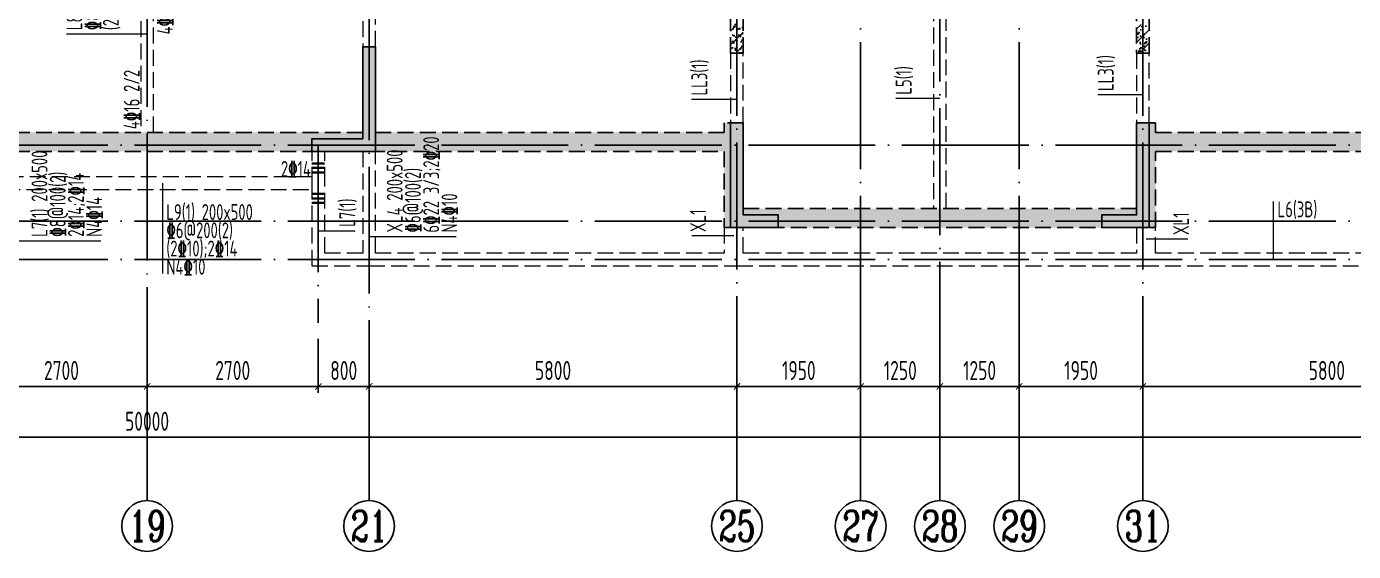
# Model space of a CAD drawing. Extents: x -812054 to 22247, y -644080 to 1003627.
# Drawn here: x -229364 to -208445, y -163453 to -155187 of the extents above; entities that cross this region are included whole.
import ezdxf
from ezdxf.enums import TextEntityAlignment as Align

# ---------------------------------------------------------------- set-up
doc = ezdxf.new("R2010")
doc.units = 0
doc.header["$LTSCALE"] = 1000
for name, pattern in [('__DASH', [0.35, 0.25, -0.1]), ('DASH', [0.35, 0.25, -0.1]), ('DOTE', [2.42, 2, -0.2, 0.02, -0.2])]:
    doc.linetypes.add(name, pattern=pattern)
doc.layers.get('0').update_dxf_attribs({"linetype": 'CONTINUOUS'})
doc.layers.get('DEFPOINTS').update_dxf_attribs({"linetype": 'CONTINUOUS'})
for name, color, linetype in [('A-AXIS', 1, 'CONTINUOUS'), ('A-DOTE', 10, 'DOTE'), ('AXIS_NUM', 7, 'CONTINUOUS'), ('S-L主梁线', 4, 'DASH'), ('S-L梁编号', 6, 'CONTINUOUS'), ('S-L梁配筋', 7, 'CONTINUOUS'), ('S-Q墙填充', 252, 'CONTINUOUS'), ('S-Q墙实线', 6, 'CONTINUOUS'), ('S-Y一般标注', 3, 'CONTINUOUS'), ('WALL', 5, 'CONTINUOUS')]:
    doc.layers.add(name, color=color, linetype=linetype)
doc.layers.add('梁附加箍筋', color=1, linetype='CONTINUOUS', lineweight=35)
doc.styles.add('TSSD_Axis', font='complex.shx', dxfattribs={"width": 0.7, "bigfont": 'hztxt.shx'})
doc.styles.add('TSSD_DIMENSION', font='Tssdeng.shx', dxfattribs={"width": 0.7, "bigfont": 'tssdchn.shx'})
doc.styles.add('TSSD_REIN', font='tssdeng.shx', dxfattribs={"width": 0.7, "height": 300, "bigfont": 'tssdchn.shx'})
doc.dimstyles.new('TSSD_100_100', dxfattribs={"dimtxt": 300, "dimasz": 100, "dimexe": 100, "dimexo": 250, "dimgap": 100, "dimtad": 1, "dimdec": 0, "dimzin": 0, "dimdsep": 46, "dimtxsty": 'TSSD_DIMENSION', "dimblk": 'ARCHTICK', "dimcen": 0, "dimdle": 100, "dimclrt": 7, "dimadec": 0, "dimazin": 0, "dimtfac": 1, "dimtdec": 0, "dimtix": 1, "dimtmove": 2, "dimatfit": 3, "dimldrblk": 'ARCHTICK', "dimfxl": 1, "dimtolj": 1, "dimtzin": 0, "dimarcsym": 0})
pattern_1 = [(50, (0, 0), (215.17805, -18.82564), [22.5, -247.5]), (355, (0, 0), (-41.6254, 225.65764), [18, -198]), (100.4514, (17.93, -1.57), (173.55281, 206.83186), [19.12206, -210.34263]), (46.1842, (0, 60), (320.17231, -49.6557), [33.75, -371.25]), (96.6356, (26.68, 55.86), (280.3988, 292.23536), [28.6831, -315.5139]), (351.1842, (0, 60), (280.3986, 292.2356), [27, -297]), (21, (30, 45), (179.07212, -120.78567), [22.5, -247.5]), (326, (30, 45), (72.9946, 217.54501), [18, -198]), (71.4514, (44.92, 34.93), (252.06679, 96.75915), [19.12206, -210.34263]), (37.5, (0, 0), (3.647957, 99.868156), [0, -195.6, 0, -201, 0, -198.75]), (7.5, (0, 0), (78.92086, 118.323514), [0, -114.6, 0, -191.1, 0, -75.75]), (327.5, (-66.9, 0), (160.14673, -6.766462), [0, -75, 0, -234, 0, -310.5]), (317.5, (-96.9, 0), (174.95585, 30.031495), [0, -97.5, 0, -155.4, 0, -220.5]), (45, (0, 0), (-106.06602, 106.06602), [])]

# ---------------------------------------------------------------- blocks, each defined once
blk = doc.blocks.new('_ArchTick')
at = {"color": 0, "linetype": 'ByBlock', "const_width": 0.15}
blk.add_lwpolyline([(-0.5, -0.5), (0.5, 0.5)], dxfattribs=at)
blk = doc.blocks.new('*D383')
at = {"layer": 'DEFPOINTS', "color": 0, "transparency": 16777216}
for p in [(230439, 64104), (233139, 64104), (233139, 63104)]:
    blk.add_point(p, dxfattribs=at)
at = {"layer": 'S-Y一般标注', "color": 0, "lineweight": -2, "transparency": 16777216}
for p, q in [((230439, 63854), (230439, 63004)), ((233139, 63854), (233139, 63004)), ((230339, 63104), (233239, 63104))]:
    blk.add_line(p, q, dxfattribs=at)
at = {"layer": 'S-Y一般标注', "color": 0, "lineweight": -2, "transparency": 16777216, "xscale": 100, "yscale": 100, "zscale": 100, "rotation": 180}
blk.add_blockref('_ArchTick', (230439, 63104), dxfattribs=at)
at = {"layer": 'S-Y一般标注', "color": 0, "lineweight": -2, "transparency": 16777216, "xscale": 100, "yscale": 100, "zscale": 100}
blk.add_blockref('_ArchTick', (233139, 63104), dxfattribs=at)
at = {"layer": 'S-Y一般标注', "color": 7, "transparency": 16777216, "insert": (231789, 63354), "char_height": 300, "attachment_point": 5, "style": 'TSSD_DIMENSION'}
blk.add_mtext('\\A1;2700', dxfattribs=at)
blk = doc.blocks.new('ts_axno')
at = {"color": 0, "linetype": 'ByBlock', "lineweight": -2}
blk.add_circle((0, 0), 0.5, dxfattribs=at)
at = {"color": 0, "linetype": 'ByBlock', "lineweight": -2, "style": 'TSSD_Axis', "width": 0.7}
blk.add_attdef('A', text='', height=0.6, dxfattribs=at).set_placement((0, 0), align=Align.MIDDLE_CENTER)
blk = doc.blocks.new('*D384')
at = {"layer": 'DEFPOINTS', "color": 0, "transparency": 16777216}
for p in [(235839, 64104), (236639, 64104), (236639, 63104)]:
    blk.add_point(p, dxfattribs=at)
at = {"layer": 'S-Y一般标注', "color": 0, "lineweight": -2, "transparency": 16777216}
for p, q in [((235839, 63854), (235839, 63004)), ((236639, 63854), (236639, 63004)), ((235739, 63104), (236739, 63104))]:
    blk.add_line(p, q, dxfattribs=at)
at = {"layer": 'S-Y一般标注', "color": 0, "lineweight": -2, "transparency": 16777216, "xscale": 100, "yscale": 100, "zscale": 100, "rotation": 180}
blk.add_blockref('_ArchTick', (235839, 63104), dxfattribs=at)
at = {"layer": 'S-Y一般标注', "color": 0, "lineweight": -2, "transparency": 16777216, "xscale": 100, "yscale": 100, "zscale": 100}
blk.add_blockref('_ArchTick', (236639, 63104), dxfattribs=at)
at = {"layer": 'S-Y一般标注', "color": 7, "transparency": 16777216, "insert": (236239, 63354), "char_height": 300, "attachment_point": 5, "style": 'TSSD_DIMENSION'}
blk.add_mtext('\\A1;800', dxfattribs=at)
blk = doc.blocks.new('*D385')
at = {"layer": 'DEFPOINTS', "color": 0, "transparency": 16777216}
for p in [(236639, 64104), (242439, 64104), (242439, 63104)]:
    blk.add_point(p, dxfattribs=at)
at = {"layer": 'S-Y一般标注', "color": 0, "lineweight": -2, "transparency": 16777216}
for p, q in [((236639, 63854), (236639, 63004)), ((242439, 63854), (242439, 63004)), ((236539, 63104), (242539, 63104))]:
    blk.add_line(p, q, dxfattribs=at)
at = {"layer": 'S-Y一般标注', "color": 0, "lineweight": -2, "transparency": 16777216, "xscale": 100, "yscale": 100, "zscale": 100, "rotation": 180}
blk.add_blockref('_ArchTick', (236639, 63104), dxfattribs=at)
at = {"layer": 'S-Y一般标注', "color": 0, "lineweight": -2, "transparency": 16777216, "xscale": 100, "yscale": 100, "zscale": 100}
blk.add_blockref('_ArchTick', (242439, 63104), dxfattribs=at)
at = {"layer": 'S-Y一般标注', "color": 7, "transparency": 16777216, "insert": (239539, 63354), "char_height": 300, "attachment_point": 5, "style": 'TSSD_DIMENSION'}
blk.add_mtext('\\A1;5800', dxfattribs=at)
blk = doc.blocks.new('*D386')
at = {"layer": 'DEFPOINTS', "color": 0, "transparency": 16777216}
for p in [(246889, 64104), (248839, 64104), (248839, 63104)]:
    blk.add_point(p, dxfattribs=at)
at = {"layer": 'S-Y一般标注', "color": 0, "lineweight": -2, "transparency": 16777216}
for p, q in [((246889, 63854), (246889, 63004)), ((248839, 63854), (248839, 63004)), ((246789, 63104), (248939, 63104))]:
    blk.add_line(p, q, dxfattribs=at)
at = {"layer": 'S-Y一般标注', "color": 0, "lineweight": -2, "transparency": 16777216, "xscale": 100, "yscale": 100, "zscale": 100, "rotation": 180}
blk.add_blockref('_ArchTick', (246889, 63104), dxfattribs=at)
at = {"layer": 'S-Y一般标注', "color": 0, "lineweight": -2, "transparency": 16777216, "xscale": 100, "yscale": 100, "zscale": 100}
blk.add_blockref('_ArchTick', (248839, 63104), dxfattribs=at)
at = {"layer": 'S-Y一般标注', "color": 7, "transparency": 16777216, "insert": (247864, 63354), "char_height": 300, "attachment_point": 5, "style": 'TSSD_DIMENSION'}
blk.add_mtext('\\A1;1950', dxfattribs=at)
blk = doc.blocks.new('*D387')
at = {"layer": 'DEFPOINTS', "color": 0, "transparency": 16777216}
for p in [(248839, 64104), (254639, 64104), (254639, 63104)]:
    blk.add_point(p, dxfattribs=at)
at = {"layer": 'S-Y一般标注', "color": 0, "lineweight": -2, "transparency": 16777216}
for p, q in [((248839, 63854), (248839, 63004)), ((254639, 63854), (254639, 63004)), ((248739, 63104), (254739, 63104))]:
    blk.add_line(p, q, dxfattribs=at)
at = {"layer": 'S-Y一般标注', "color": 0, "lineweight": -2, "transparency": 16777216, "xscale": 100, "yscale": 100, "zscale": 100, "rotation": 180}
blk.add_blockref('_ArchTick', (248839, 63104), dxfattribs=at)
at = {"layer": 'S-Y一般标注', "color": 0, "lineweight": -2, "transparency": 16777216, "xscale": 100, "yscale": 100, "zscale": 100}
blk.add_blockref('_ArchTick', (254639, 63104), dxfattribs=at)
at = {"layer": 'S-Y一般标注', "color": 7, "transparency": 16777216, "insert": (251739, 63354), "char_height": 300, "attachment_point": 5, "style": 'TSSD_DIMENSION'}
blk.add_mtext('\\A1;5800', dxfattribs=at)
blk = doc.blocks.new('*D390')
at = {"layer": 'DEFPOINTS', "color": 0, "transparency": 16777216}
for p in [(208139, 64104), (258139, 64104), (258139, 62304)]:
    blk.add_point(p, dxfattribs=at)
at = {"layer": 'S-Y一般标注', "color": 0, "lineweight": -2, "transparency": 16777216}
for p, q in [((208139, 63854), (208139, 62204)), ((258139, 63854), (258139, 62204)), ((208039, 62304), (258239, 62304))]:
    blk.add_line(p, q, dxfattribs=at)
at = {"layer": 'S-Y一般标注', "color": 0, "lineweight": -2, "transparency": 16777216, "xscale": 100, "yscale": 100, "zscale": 100, "rotation": 180}
blk.add_blockref('_ArchTick', (208139, 62304), dxfattribs=at)
at = {"layer": 'S-Y一般标注', "color": 0, "lineweight": -2, "transparency": 16777216, "xscale": 100, "yscale": 100, "zscale": 100}
blk.add_blockref('_ArchTick', (258139, 62304), dxfattribs=at)
at = {"layer": 'S-Y一般标注', "color": 7, "transparency": 16777216, "insert": (233139, 62554), "char_height": 300, "attachment_point": 5, "style": 'TSSD_DIMENSION'}
blk.add_mtext('\\A1;50000', dxfattribs=at)
blk = doc.blocks.new('*D393')
at = {"layer": 'DEFPOINTS', "color": 0, "transparency": 16777216}
for p in [(233139, 64104), (235839, 64104), (235839, 63104)]:
    blk.add_point(p, dxfattribs=at)
at = {"layer": 'S-Y一般标注', "color": 0, "lineweight": -2, "transparency": 16777216}
for p, q in [((233139, 63854), (233139, 63004)), ((235839, 63854), (235839, 63004)), ((233039, 63104), (235939, 63104))]:
    blk.add_line(p, q, dxfattribs=at)
at = {"layer": 'S-Y一般标注', "color": 0, "lineweight": -2, "transparency": 16777216, "xscale": 100, "yscale": 100, "zscale": 100, "rotation": 180}
blk.add_blockref('_ArchTick', (233139, 63104), dxfattribs=at)
at = {"layer": 'S-Y一般标注', "color": 0, "lineweight": -2, "transparency": 16777216, "xscale": 100, "yscale": 100, "zscale": 100}
blk.add_blockref('_ArchTick', (235839, 63104), dxfattribs=at)
at = {"layer": 'S-Y一般标注', "color": 7, "transparency": 16777216, "insert": (234489, 63354), "char_height": 300, "attachment_point": 5, "style": 'TSSD_DIMENSION'}
blk.add_mtext('\\A1;2700', dxfattribs=at)
blk = doc.blocks.new('*D394')
at = {"layer": 'DEFPOINTS', "color": 0, "transparency": 16777216}
for p in [(242439, 64104), (244389, 64104), (244389, 63104)]:
    blk.add_point(p, dxfattribs=at)
at = {"layer": 'S-Y一般标注', "color": 0, "lineweight": -2, "transparency": 16777216}
for p, q in [((242439, 63854), (242439, 63004)), ((244389, 63854), (244389, 63004)), ((242339, 63104), (244489, 63104))]:
    blk.add_line(p, q, dxfattribs=at)
at = {"layer": 'S-Y一般标注', "color": 0, "lineweight": -2, "transparency": 16777216, "xscale": 100, "yscale": 100, "zscale": 100, "rotation": 180}
blk.add_blockref('_ArchTick', (242439, 63104), dxfattribs=at)
at = {"layer": 'S-Y一般标注', "color": 0, "lineweight": -2, "transparency": 16777216, "xscale": 100, "yscale": 100, "zscale": 100}
blk.add_blockref('_ArchTick', (244389, 63104), dxfattribs=at)
at = {"layer": 'S-Y一般标注', "color": 7, "transparency": 16777216, "insert": (243414, 63354), "char_height": 300, "attachment_point": 5, "style": 'TSSD_DIMENSION'}
blk.add_mtext('\\A1;1950', dxfattribs=at)
blk = doc.blocks.new('*D411')
at = {"layer": 'DEFPOINTS', "color": 0, "transparency": 16777216}
for p in [(244389, 64104), (245639, 64104), (245639, 63104)]:
    blk.add_point(p, dxfattribs=at)
at = {"layer": 'S-Y一般标注', "color": 0, "lineweight": -2, "transparency": 16777216}
for p, q in [((244389, 63854), (244389, 63004)), ((245639, 63854), (245639, 63004)), ((244289, 63104), (245739, 63104))]:
    blk.add_line(p, q, dxfattribs=at)
at = {"layer": 'S-Y一般标注', "color": 0, "lineweight": -2, "transparency": 16777216, "xscale": 100, "yscale": 100, "zscale": 100, "rotation": 180}
blk.add_blockref('_ArchTick', (244389, 63104), dxfattribs=at)
at = {"layer": 'S-Y一般标注', "color": 0, "lineweight": -2, "transparency": 16777216, "xscale": 100, "yscale": 100, "zscale": 100}
blk.add_blockref('_ArchTick', (245639, 63104), dxfattribs=at)
at = {"layer": 'S-Y一般标注', "color": 7, "transparency": 16777216, "insert": (245014, 63354), "char_height": 300, "attachment_point": 5, "style": 'TSSD_DIMENSION'}
blk.add_mtext('\\A1;1250', dxfattribs=at)
blk = doc.blocks.new('*D412')
at = {"layer": 'DEFPOINTS', "color": 0, "transparency": 16777216}
for p in [(245639, 64104), (246889, 64104), (246889, 63104)]:
    blk.add_point(p, dxfattribs=at)
at = {"layer": 'S-Y一般标注', "color": 0, "lineweight": -2, "transparency": 16777216}
for p, q in [((245639, 63854), (245639, 63004)), ((246889, 63854), (246889, 63004)), ((245539, 63104), (246989, 63104))]:
    blk.add_line(p, q, dxfattribs=at)
at = {"layer": 'S-Y一般标注', "color": 0, "lineweight": -2, "transparency": 16777216, "xscale": 100, "yscale": 100, "zscale": 100, "rotation": 180}
blk.add_blockref('_ArchTick', (245639, 63104), dxfattribs=at)
at = {"layer": 'S-Y一般标注', "color": 0, "lineweight": -2, "transparency": 16777216, "xscale": 100, "yscale": 100, "zscale": 100}
blk.add_blockref('_ArchTick', (246889, 63104), dxfattribs=at)
at = {"layer": 'S-Y一般标注', "color": 7, "transparency": 16777216, "insert": (246264, 63354), "char_height": 300, "attachment_point": 5, "style": 'TSSD_DIMENSION'}
blk.add_mtext('\\A1;1250', dxfattribs=at)
blk = doc.blocks.new('20210813.17392979')
at = {"layer": 'S-Q墙填充'}
h = blk.add_hatch(dxfattribs=at)
h.set_pattern_fill('ARMORED', color=252, scale=30, style=0)
h.set_pattern_definition(pattern_1)
h.paths.add_polyline_path([(-244246, -70185), (-244546, -70185), (-244546, -70335), (-253446, -70335), (-253446, -67435), (-255332, -67435), (-255332, -63435), (-255632, -63435), (-255632, -67735), (-253746, -67735), (-253746, -70635), (-244546, -70635), (-244546, -71835), (-237746, -71835), (-237746, -70635), (-219546, -70636), (-219546, -71835), (-212746, -71835), (-212746, -70635), (-203446, -70635), (-203446, -63135), (-204146, -63135), (-204146, -63335), (-203746, -63335), (-203746, -70335), (-212746, -70335), (-212746, -70185), (-213046, -70185), (-213046, -71535), (-219246, -71535), (-219246, -70185), (-219546, -70185), (-219546, -70335), (-237746, -70332), (-237746, -70185), (-238046, -70185), (-238046, -71535), (-244246, -71535)])
h = blk.add_hatch(dxfattribs=at)
h.set_pattern_fill('ARMORED', color=252, scale=30, style=0)
h.set_pattern_definition(pattern_1)
h.paths.add_polyline_path([(-219246, -68635), (-219446, -68635), (-219446, -69085), (-219246, -69085)])
h = blk.add_hatch(dxfattribs=at)
h.set_pattern_fill('ARMORED', color=252, scale=30, style=0)
h.set_pattern_definition(pattern_1)
h.paths.add_polyline_path([(-212846, -68635), (-213046, -68635), (-213046, -69085), (-212846, -69085)])
h = blk.add_hatch(color=252, dxfattribs=at)
h.dxf.hatch_style = 1
h.paths.add_polyline_path([(-225946, -70435), (-226046, -70435), (-226046, -70635), (-225946, -70635), (-225046, -70635), (-225046, -68985), (-225246, -68985), (-225246, -70435)])
h = blk.add_hatch(color=252, dxfattribs=at)
h.dxf.hatch_style = 1
h.paths.add_polyline_path([(-219446, -71835), (-218696, -71835), (-218696, -71635), (-219246, -71635), (-219246, -70185), (-219446, -70185)])
h = blk.add_hatch(color=252, dxfattribs=at)
h.dxf.hatch_style = 1
h.paths.add_polyline_path([(-212846, -71835), (-213596, -71835), (-213596, -71635), (-213046, -71635), (-213046, -70535), (-213046, -70185), (-212846, -70185), (-212846, -70535)])
at = {"layer": 'S-L主梁线', "linetype": '__DASH', "lineweight": 18}
for p, q in [((-228746, -66135), (-228746, -70335)), ((-228546, -70335), (-228546, -66135)), ((-225246, -66135), (-225246, -68985)), ((-225046, -68985), (-225046, -66135)), ((-216246, -67635), (-216246, -71535)), ((-216046, -71535), (-216046, -67635)), ((-219446, -69085), (-219446, -70185)), ((-219246, -70185), (-219246, -69085)), ((-213046, -69085), (-213046, -70185)), ((-212846, -70185), (-212846, -69085)), ((-226046, -70535), (-226046, -71135)), ((-225846, -71135), (-225846, -70635)), ((-225246, -70635), (-225246, -72235)), ((-225046, -72235), (-225046, -70635)), ((-226046, -71035), (-231246, -71035)), ((-231246, -71235), (-226046, -71235)), ((-226046, -71135), (-226046, -72435)), ((-225846, -72235), (-225846, -71135)), ((-219546, -71835), (-219546, -72235)), ((-219246, -72235), (-219246, -71835)), ((-213046, -71835), (-213046, -72235)), ((-212746, -72235), (-212746, -71835)), ((-225246, -72235), (-225846, -72235)), ((-219546, -72235), (-225046, -72235)), ((-213046, -72235), (-219246, -72235)), ((-207246, -72235), (-212746, -72235)), ((-226046, -72435), (-225146, -72435)), ((-225146, -72435), (-219346, -72435)), ((-219346, -72435), (-212946, -72435)), ((-212946, -72435), (-207146, -72435))]:
    blk.add_line(p, q, dxfattribs=at)
at = {"layer": 'S-Q墙实线', "linetype": '__DASH'}
for points in [[(-255632, -67735), (-253746, -67735), (-253746, -70635), (-244546, -70635), (-244546, -71835), (-237746, -71835), (-237746, -70635), (-219546, -70635), (-219546, -71835), (-212746, -71835), (-212746, -70635), (-203446, -70635), (-203446, -63335)], [(-219546, -70335), (-225046, -70335), (-225046, -68985), (-225246, -68985), (-225246, -70335), (-232046, -70335), (-232046, -68985), (-232246, -68985), (-232246, -70335)], [(-207246, -70335), (-212746, -70335), (-212746, -70185), (-213046, -70185), (-213046, -71535), (-219246, -71535), (-219246, -70185)]]:
    blk.add_lwpolyline(points, dxfattribs=at)
for points in [[(-219246, -67635), (-218846, -67635), (-218846, -67435), (-219446, -67435), (-219446, -69085), (-219246, -69085)], [(-213446, -67635), (-213046, -67635), (-213046, -69085), (-212846, -69085), (-212846, -67435), (-213446, -67435)]]:
    blk.add_lwpolyline(points, close=True, dxfattribs=at)
at = {"layer": 'S-Q墙实线'}
for points in [[(-225946, -70435), (-226046, -70435), (-226046, -70635), (-225946, -70635), (-225046, -70635), (-225046, -68985), (-225246, -68985), (-225246, -70435)], [(-219446, -71835), (-218696, -71835), (-218696, -71635), (-219246, -71635), (-219246, -70185), (-219446, -70185)], [(-212846, -71835), (-213596, -71835), (-213596, -71635), (-213046, -71635), (-213046, -70535), (-213046, -70185), (-212846, -70185), (-212846, -70535)]]:
    blk.add_lwpolyline(points, close=True, dxfattribs=at)
at = {"layer": 'S-Q墙实线', "linetype": '__DASH'}
blk.add_lwpolyline([(-219246, -70185), (-219546, -70185), (-219546, -70335, 896985.544609)], format="xyb", dxfattribs=at)
blk = doc.blocks.new('20210812.03353967')
at = {"layer": 'A-AXIS'}
for p, q in [((-189570.9, -60652.1), (-189570.9, -63452.1)), ((-186070.9, -60652.1), (-186070.9, -63452.1)), ((-180270.9, -60652.1), (-180270.9, -63452.1)), ((-178320.9, -60652.1), (-178320.9, -63452.1)), ((-177070.9, -60652.1), (-177070.9, -63452.1)), ((-175820.9, -60652.1), (-175820.9, -63452.1)), ((-173870.9, -60652.1), (-173870.9, -63452.1))]:
    blk.add_line(p, q, dxfattribs=at)
at = {"layer": 'A-DOTE'}
for p, q in [((-189570.9, -43152.1), (-189570.9, -60652.1)), ((-180270.7, -50552.1), (-180270.9, -60652.1)), ((-173871.1, -50552.1), (-173870.9, -60652.1)), ((-178320.9, -60652.1), (-178320.9, -52752.1)), ((-175820.9, -60652.1), (-175820.9, -52752.1)), ((-186070.9, -53352.1), (-186070.9, -60652.1)), ((-177070.9, -54852.1), (-177070.9, -60652.1)), ((-163570.9, -57852.1), (-216570.9, -57852.1)), ((-186870.9, -57852.1), (-186870.9, -60652.1)), ((-163570.9, -59052.1), (-216570.9, -59052.1)), ((-163570.9, -59652.1), (-216570.9, -59652.1))]:
    blk.add_line(p, q, dxfattribs=at)
at = {"layer": 'A-AXIS'}
ref = blk.add_blockref('ts_axno', (-189570.9, -63852.1), dxfattribs=dict(at, xscale=-800, yscale=800, zscale=800, rotation=180))
ref.add_attrib('13', '19', dxfattribs={"layer": 'AXIS_NUM', "height": 480, "style": 'TSSD_Axis', "width": 0.7}).set_placement((-189570.9, -63852.1), align=Align.MIDDLE_CENTER)
ref = blk.add_blockref('ts_axno', (-186070.9, -63852.1), dxfattribs=dict(at, xscale=-800, yscale=800, zscale=800, rotation=180))
ref.add_attrib('13', '21', dxfattribs={"layer": 'AXIS_NUM', "height": 480, "style": 'TSSD_Axis', "width": 0.7}).set_placement((-186070.9, -63852.1), align=Align.MIDDLE_CENTER)
ref = blk.add_blockref('ts_axno', (-180270.9, -63852.1), dxfattribs=dict(at, xscale=-800, yscale=800, zscale=800, rotation=180))
ref.add_attrib('17', '25', dxfattribs={"layer": 'AXIS_NUM', "height": 480, "style": 'TSSD_Axis', "width": 0.7}).set_placement((-180270.9, -63852.1), align=Align.MIDDLE_CENTER)
ref = blk.add_blockref('ts_axno', (-178320.9, -63852.1), dxfattribs=dict(at, xscale=-800, yscale=800, zscale=800, rotation=180))
ref.add_attrib('19', '27', dxfattribs={"layer": 'AXIS_NUM', "height": 480, "style": 'TSSD_Axis', "width": 0.7}).set_placement((-178320.9, -63852.1), align=Align.MIDDLE_CENTER)
ref = blk.add_blockref('ts_axno', (-177070.9, -63852.1), dxfattribs=dict(at, xscale=-800, yscale=800, zscale=800, rotation=180))
ref.add_attrib('19', '28', dxfattribs={"layer": 'AXIS_NUM', "height": 480, "style": 'TSSD_Axis', "width": 0.7}).set_placement((-177070.9, -63852.1), align=Align.MIDDLE_CENTER)
ref = blk.add_blockref('ts_axno', (-175820.9, -63852.1), dxfattribs=dict(at, xscale=-800, yscale=800, zscale=800, rotation=180))
ref.add_attrib('19', '29', dxfattribs={"layer": 'AXIS_NUM', "height": 480, "style": 'TSSD_Axis', "width": 0.7}).set_placement((-175820.9, -63852.1), align=Align.MIDDLE_CENTER)
ref = blk.add_blockref('ts_axno', (-173870.9, -63852.1), dxfattribs=dict(at, xscale=-800, yscale=800, zscale=800, rotation=180))
ref.add_attrib('19', '31', dxfattribs={"layer": 'AXIS_NUM', "height": 480, "style": 'TSSD_Axis', "width": 0.7}).set_placement((-173870.9, -63852.1), align=Align.MIDDLE_CENTER)
at = {"layer": 'S-Y一般标注'}
for base, p1, p2, picture, middle in [((-164570.9, -62452.1), (-214570.9, -60652.1), (-164570.9, -60652.1), '*D390', (-189570.9, -62202.1)), ((-189570.9, -61652.1), (-192270.9, -60652.1), (-189570.9, -60652.1), '*D383', (-190920.9, -61402.1)), ((-186870.9, -61652.1), (-189570.9, -60652.1), (-186870.9, -60652.1), '*D393', (-188220.9, -61402.1)), ((-186070.9, -61652.1), (-186870.9, -60652.1), (-186070.9, -60652.1), '*D384', (-186470.9, -61402.1)), ((-180270.9, -61652.1), (-186070.9, -60652.1), (-180270.9, -60652.1), '*D385', (-183170.9, -61402.1)), ((-178320.9, -61652.1), (-180270.9, -60652.1), (-178320.9, -60652.1), '*D394', (-179295.9, -61402.1)), ((-177070.9, -61652.1), (-178320.9, -60652.1), (-177070.9, -60652.1), '*D411', (-177695.9, -61402.1)), ((-175820.9, -61652.1), (-177070.9, -60652.1), (-175820.9, -60652.1), '*D412', (-176445.9, -61402.1)), ((-173870.9, -61652.1), (-175820.9, -60652.1), (-173870.9, -60652.1), '*D386', (-174845.9, -61402.1)), ((-168070.9, -61652.1), (-173870.9, -60652.1), (-168070.9, -60652.1), '*D387', (-170970.9, -61402.1))]:
    dim = blk.add_linear_dim(base=base, p1=p1, p2=p2, dimstyle='TSSD_100_100', dxfattribs=at)
    dim.commit()
    dim.dimension.update_dxf_attribs({"geometry": picture, "text_midpoint": middle, "insert": (-422709.7, -124756.3)})

msp = doc.modelspace()

# ---------------------------------------------------------------- linework, layer by layer
at = {"layer": 'S-L梁编号', "lineweight": 18}
for p, q in [((-227463.95, -155306.5), (-228734.96, -155306.5)), ((-211763.95, -156263.55), (-212475.08, -156263.55)), ((-218163.92, -156333.55), (-218882.06, -156333.55)), ((-214963.95, -156321.78), (-215661.06, -156321.78)), ((-227222.64, -157653.24), (-227222.64, -159076.17)), ((-209703.17, -158853.07), (-209703.17, -157940.38)), ((-230163.95, -158560.43), (-228191.95, -158560.43)), ((-224763.95, -158402.23), (-224182.78, -158402.23)), ((-223963.92, -158494.1), (-222591.55, -158494.1)), ((-218213.92, -158484.73), (-218874.28, -158484.73)), ((-211713.95, -158532.01), (-211056.76, -158532.01))]:
    msp.add_line(p, q, dxfattribs=at)
at = {"layer": '梁附加箍筋', "lineweight": 35}
for p, q in [((-224663.95, -157343.24), (-224863.95, -157343.24)), ((-224663.95, -157413.24), (-224863.95, -157413.24)), ((-224663.95, -157483.24), (-224863.95, -157483.24)), ((-224663.95, -157823.24), (-224863.95, -157823.24)), ((-224663.95, -157893.24), (-224863.95, -157893.24)), ((-224663.95, -157963.24), (-224863.95, -157963.24))]:
    msp.add_line(p, q, dxfattribs=at)

# ---------------------------------------------------------------- block references
at = {"layer": 'A-DOTE'}
msp.add_blockref('20210812.03353967', (-37893.02, -99201.14), dxfattribs=at)
at = {"layer": 'WALL'}
msp.add_blockref('20210813.17392979', (1182.32, -86518.3), dxfattribs=at)

# ---------------------------------------------------------------- texts
at = {"layer": 'S-L梁编号', "color": 6, "style": 'TSSD_REIN', "width": 0.7}
for s, p in [('L8(1) 200x400', (-228484.96, -155244)), ('LL3(1)', (-218632.06, -156271.05)), ('L5(1)', (-215411.06, -156259.28)), ('LL3(1)', (-212225.08, -156201.05)), ('L7(1) 200x500', (-229035.22, -158497.93)), ('XL4 200x500', (-223434.82, -158431.6)), ('L7(1)', (-224182.78, -158339.73)), ('XL1', (-218653.13, -158422.23)), ('XL1', (-211037.53, -158469.51))]:
    msp.add_text(s, height=250, rotation=90, dxfattribs=at).set_placement(p)
for s, p in [('L6(3B)', (-209640.67, -158190.38)), ('L9(1) 200x500', (-227160.14, -158232.9))]:
    msp.add_text(s, height=250, dxfattribs=at).set_placement(p)
at = {"layer": 'S-L梁配筋', "color": 7, "style": 'TSSD_REIN', "width": 0.7}
for s, p in [('%%1328@100/200(2)', (-228197.46, -155244)), ('(2%%13210)', (-227909.96, -155244)), ('4%%13216 2/2', (-227581.05, -156803.24)), ('%%1328@100(2)', (-228747.72, -158497.93)), ('2%%13214;2%%13214', (-228460.22, -158497.93)), ('%%1326@100(2)', (-223147.32, -158431.6)), ('N4%%13214', (-228172.72, -158497.93)), ('N4%%13210', (-222572.32, -158431.6))]:
    msp.add_text(s, height=250, rotation=90, dxfattribs=at).set_placement(p)
at = {"layer": 'S-L梁配筋', "color": 1, "style": 'TSSD_REIN', "width": 0.7}
for s, p in [('4%%13218 2/2', (-227056.94, -155310.7)), ('6%%13222 3/3;2%%13220', (-222859.82, -158431.6))]:
    msp.add_text(s, height=250, rotation=90, dxfattribs=at).set_placement(p)
at = {"layer": 'S-L梁配筋', "color": 7, "style": 'TSSD_REIN', "width": 0.7}
msp.add_text('2%%13214', height=250, rotation=360, dxfattribs=at).set_placement((-224880.21, -157553.53), align=Align.RIGHT)
for s, p in [('%%1326@200(2)', (-227160.14, -158520.4)), ('(2%%13210);2%%13214', (-227160.14, -158807.9)), ('N4%%13210', (-227160.14, -159095.4))]:
    msp.add_text(s, height=250, dxfattribs=at).set_placement(p)

doc.saveas('drawing.dxf')
